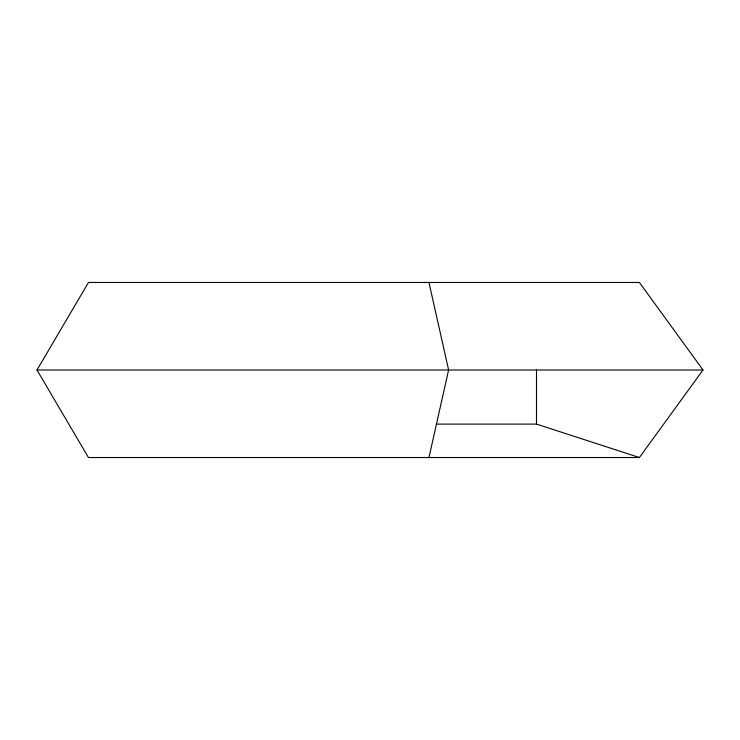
<?xml version="1.0" encoding="UTF-8"?>
<svg xmlns="http://www.w3.org/2000/svg" width="740" height="740" viewBox="0 0 740 740"><rect width="100%" height="100%" fill="white"/><g stroke="black" fill="none" stroke-linecap="round" stroke-linejoin="round"><path stroke-width="1.11" d="M428.96 457.533L448.607 370L428.96 282.467M37 370L88.449 282.467L639.406 282.467L703 370L639.406 457.533L88.449 457.533L37 370L703 370M436.313 424.103L536.5 424.103L639.406 457.533M536.5 370L536.5 424.103"/></g></svg>
